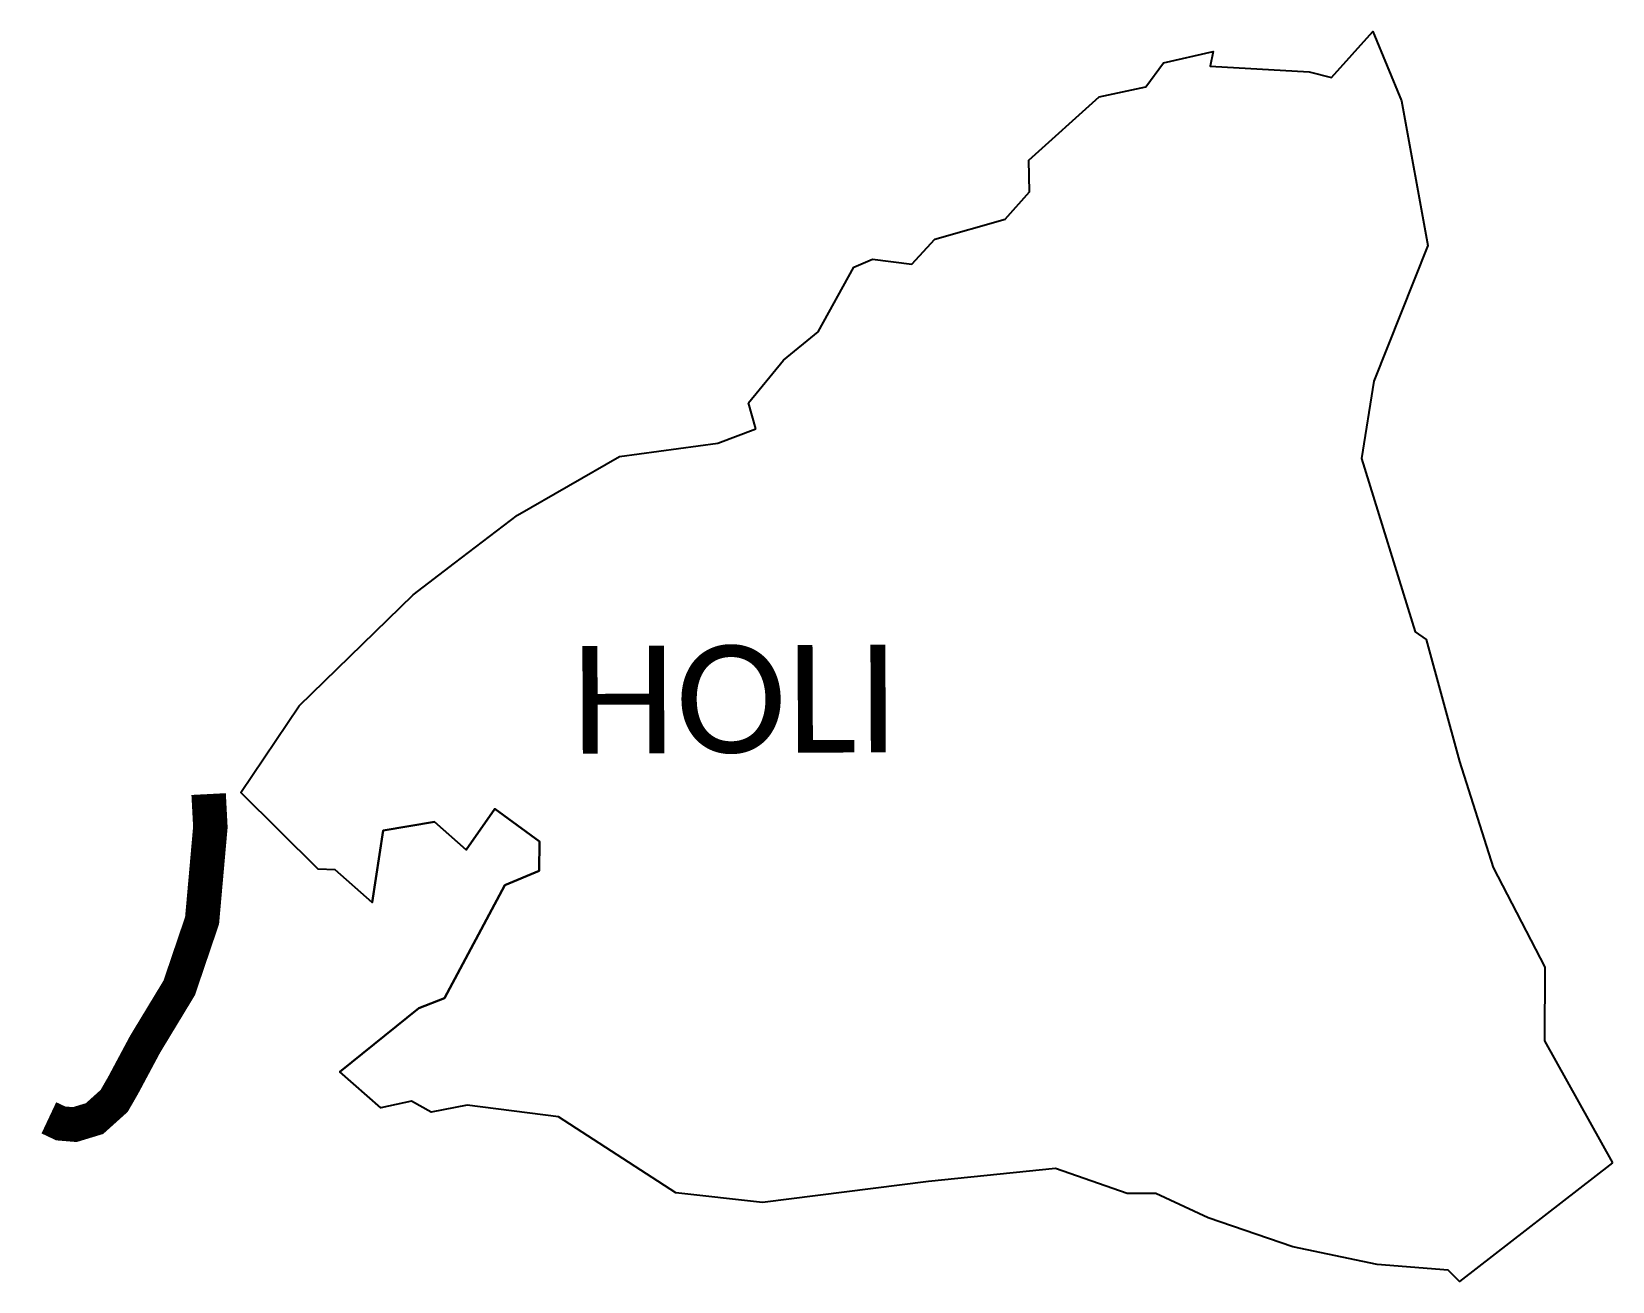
# Model space of a CAD drawing. Header units: metres. Extents: x 318300 to 326232, y 1837051 to 1876470.
# Drawn here: x 323938 to 326232, y 1837051 to 1838863 of the extents above; entities outside this region: 1.
import ezdxf

# ---------------------------------------------------------------- set-up
doc = ezdxf.new("R2010")
doc.units = ezdxf.units.M
for name, color, linetype in [('NATURALLY PROTECTED', 3, 'Continuous'), ('village', 3, 'Continuous'), ('VILLAGE NAME', 250, 'Continuous')]:
    doc.layers.add(name, color=color, linetype=linetype)
doc.styles.get("Standard").update_dxf_attribs({"font": 'Cambria Math.ttf'})

msp = doc.modelspace()

# ---------------------------------------------------------------- linework, layer by layer
at = {"layer": 'NATURALLY PROTECTED', "const_width": 50, "flags": 128}
msp.add_lwpolyline([(318325.5, 1876444.5), (318325.5, 1876444.5)], close=True, dxfattribs=at)
at = {"layer": 'NATURALLY PROTECTED', "color": 116, "true_color": 0x136734, "const_width": 50, "flags": 128}
msp.add_lwpolyline([(324195.3, 1837757.7), (324197.8, 1837709.9), (324185.8, 1837574.4), (324152.6, 1837476.6), (324103.1, 1837394.9), (324071, 1837334.9), (324058.2, 1837312.7), (324029.7, 1837287.1), (324001.1, 1837278.4), (323980.7, 1837280.1), (323963.5, 1837288.2)], dxfattribs=at)
at = {"layer": 'village', "flags": 128}
msp.add_lwpolyline([(324989.3, 1838287.3), (324978.6, 1838325.1)], dxfattribs=at)
at = {"layer": 'village', "color": 3, "true_color": 0x00ff00}
for points in [[(324978.6, 1838325.1, 0), (325029.1, 1838386.7, 0), (325079.7, 1838427.9, 0), (325131.5, 1838521.8, 0), (325158.5, 1838533.5, 0), (325215.4, 1838526, 0), (325248.7, 1838562.4, 0), (325351, 1838591.5, 0), (325386.3, 1838631.1, 0), (325385, 1838677, 0), (325487.3, 1838768.9, 0), (325554.9, 1838783.2, 0), (325580.7, 1838817.9, 0), (325652.6, 1838834.5, 0), (325648.1, 1838813.1, 0), (325791.7, 1838805.2, 0), (325824.1, 1838796.9, 0), (325884.4, 1838863.4, 0), (325925.8, 1838762.8, 0), (325964.1, 1838553, 0), (325885.8, 1838356.4, 0), (325867.7, 1838244.1, 0), (325945.6, 1837993.1, 0), (325961.4, 1837981.8, 0), (326009.8, 1837804.9, 0), (326058.9, 1837651, 0), (326133.9, 1837506.7, 0), (326133.2, 1837399.8, 0), (326231.8, 1837223, 0)], [(326231.8, 1837223, 0), (326010.2, 1837051, 0), (325993.5, 1837067.2, 0), (325890.3, 1837075.3, 0), (325768.4, 1837100.9, 0), (325645.4, 1837143, 0), (325569.3, 1837178.5, 0), (325527.8, 1837178.3, 0), (325423.7, 1837214.9, 0), (325239.7, 1837195.8, 0), (324998.9, 1837165.4, 0), (324873, 1837179.2, 0), (324702.9, 1837289.6, 0), (324570.2, 1837306.8, 0), (324518.2, 1837296.5, 0), (324489.5, 1837312.3, 0), (324445.3, 1837302.6, 0), (324385.7, 1837354.7, 0), (324500.4, 1837447.4, 0), (324537.7, 1837461.7, 0), (324625.1, 1837625.4, 0), (324675, 1837646.5, 0), (324675.2, 1837689, 0), (324610.3, 1837736.1, 0), (324569, 1837676.7, 0), (324522.9, 1837717.4, 0), (324448.3, 1837705.1, 0), (324432.5, 1837600.6, 0), (324378.7, 1837648, 0), (324354.2, 1837648.7, 0), (324242.1, 1837760.2, 0), (324326.6, 1837885.8, 0), (324492.2, 1838046.7, 0), (324552, 1838092.6, 0), (324643.4, 1838162, 0), (324791.5, 1838247.2, 0), (324934, 1838266.7, 0), (324989.3, 1838287.3, 0)], [(324432.5, 1837600.6, 0), (324448.3, 1837705.1, 0), (324522.9, 1837717.4, 0), (324569, 1837676.7, 0), (324610.3, 1837736.1, 0), (324675.2, 1837689, 0)], [(324675.2, 1837689, 0), (324675, 1837646.5, 0), (324625.1, 1837625.4, 0), (324537.7, 1837461.7, 0), (324500.4, 1837447.4, 0), (324385.7, 1837354.7, 0)]]:
    msp.add_polyline3d(points, dxfattribs=at)

# ---------------------------------------------------------------- texts
at = {"layer": 'VILLAGE NAME', "insert": (324720.9, 1837972.3), "char_height": 155.989, "attachment_point": 1, "rotation": 0.2435}
msp.add_mtext_dynamic_manual_height_columns('{\\fCalibri|b0|i0|c0|p34;HOLI}', width=1051.464, gutter_width=779.9, heights=[159.8], dxfattribs=at)

doc.saveas('drawing.dxf')
